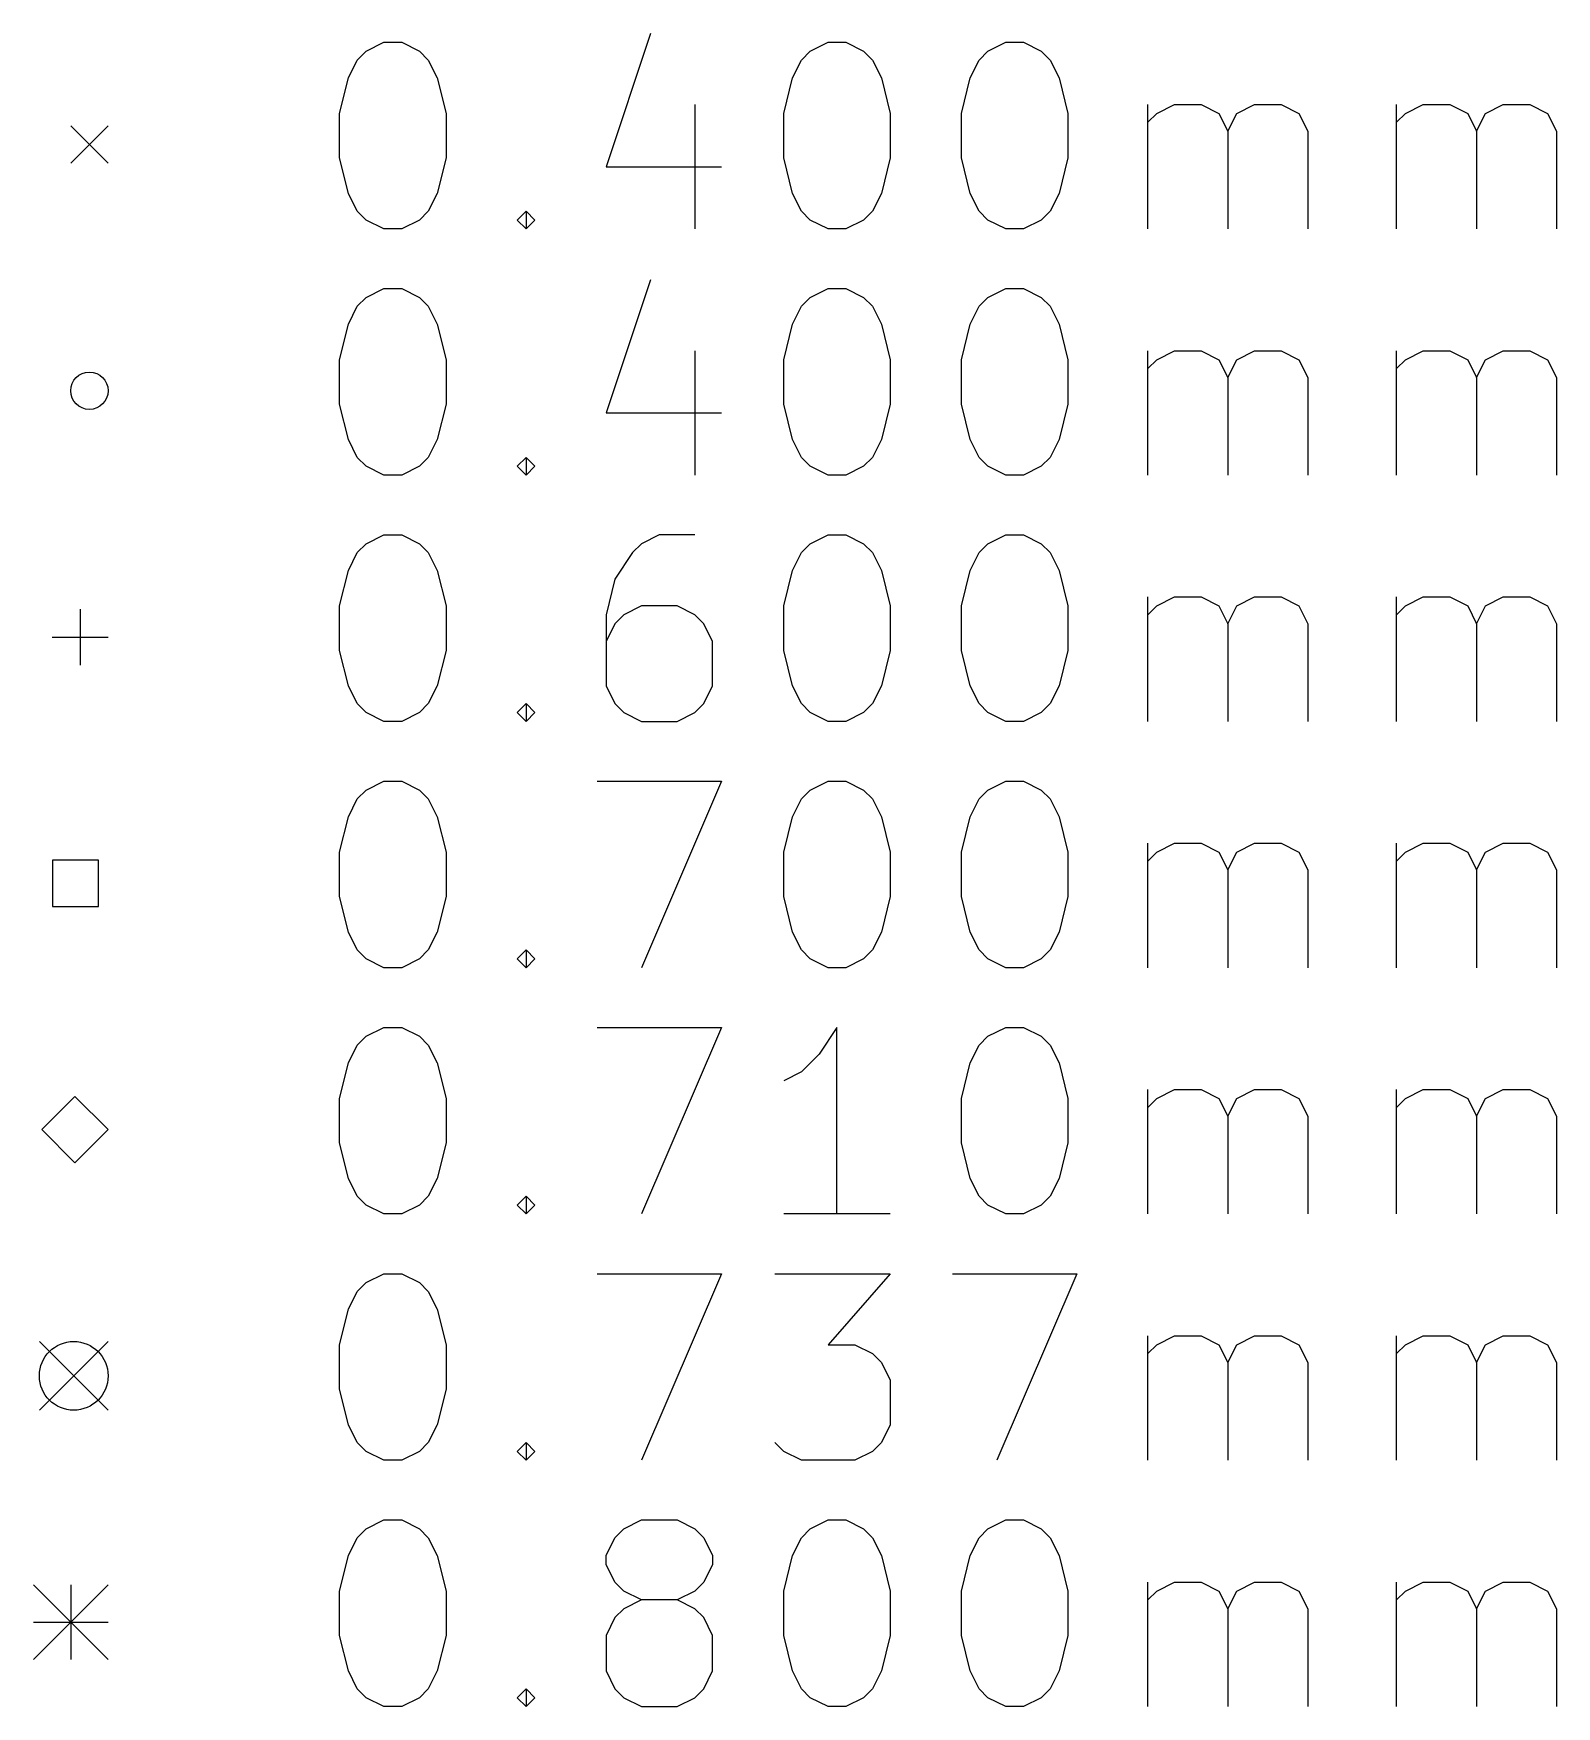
# Model space of a CAD drawing. Extents: x 8 to 295, y -192 to -55.
# Drawn here: x 9.15 to 25.48, y -172.75 to -154.81 of the extents above; entities that cross this region are included whole.
import ezdxf

# ---------------------------------------------------------------- set-up
doc = ezdxf.new("R2010")
doc.units = 0
doc.layers.add('BLACK', color=7, linetype='CONTINUOUS')

msp = doc.modelspace()

# ---------------------------------------------------------------- linework, layer by layer
at = {"layer": 'BLACK', "linetype": 'CONTINUOUS'}
for p, q in [((12.7167, -155), (12.9071, -154.905)), ((12.9071, -154.905), (13.0976, -154.905)), ((13.0976, -154.905), (13.2881, -155)), ((15.7643, -154.81), (15.2881, -156.238)), ((17.4786, -155), (17.669, -154.905)), ((17.669, -154.905), (17.8595, -154.905)), ((17.8595, -154.905), (18.05, -155)), ((19.3833, -155), (19.5738, -154.905)), ((19.5738, -154.905), (19.7643, -154.905)), ((19.7643, -154.905), (19.9548, -155)), ((12.5262, -155.286), (12.6214, -155.095)), ((12.6214, -155.095), (12.7167, -155)), ((13.2881, -155), (13.3833, -155.095)), ((13.3833, -155.095), (13.4786, -155.286)), ((17.2881, -155.286), (17.3833, -155.095)), ((17.3833, -155.095), (17.4786, -155)), ((18.05, -155), (18.1452, -155.095)), ((18.1452, -155.095), (18.2405, -155.286)), ((19.1929, -155.286), (19.2881, -155.095)), ((19.2881, -155.095), (19.3833, -155)), ((19.9548, -155), (20.05, -155.095)), ((20.05, -155.095), (20.1452, -155.286)), ((12.431, -155.667), (12.5262, -155.286)), ((13.4786, -155.286), (13.5738, -155.667)), ((17.1929, -155.667), (17.2881, -155.286)), ((18.2405, -155.286), (18.3357, -155.667)), ((19.0976, -155.667), (19.1929, -155.286)), ((20.1452, -155.286), (20.2405, -155.667)), ((12.431, -156.143), (12.431, -155.667)), ((13.5738, -155.667), (13.5738, -156.143)), ((16.2405, -155.571), (16.2405, -156.905)), ((17.1929, -156.143), (17.1929, -155.667)), ((18.3357, -155.667), (18.3357, -156.143)), ((19.0976, -156.143), (19.0976, -155.667)), ((20.2405, -155.667), (20.2405, -156.143)), ((21.0976, -156.905), (21.0976, -155.571)), ((21.0976, -155.762), (21.1929, -155.667)), ((21.1929, -155.667), (21.3833, -155.571)), ((21.3833, -155.571), (21.669, -155.571)), ((21.669, -155.571), (21.8595, -155.667)), ((21.8595, -155.667), (21.9548, -155.857)), ((21.9548, -155.857), (22.05, -155.667)), ((22.05, -155.667), (22.2405, -155.571)), ((22.2405, -155.571), (22.5262, -155.571)), ((22.5262, -155.571), (22.7167, -155.667)), ((22.7167, -155.667), (22.8119, -155.857)), ((23.7643, -156.905), (23.7643, -155.571)), ((23.7643, -155.762), (23.8595, -155.667)), ((23.8595, -155.667), (24.05, -155.571)), ((24.05, -155.571), (24.3357, -155.571)), ((24.3357, -155.571), (24.5262, -155.667)), ((24.5262, -155.667), (24.6214, -155.857)), ((24.6214, -155.857), (24.7167, -155.667)), ((24.7167, -155.667), (24.9071, -155.571)), ((24.9071, -155.571), (25.1929, -155.571)), ((25.1929, -155.571), (25.3833, -155.667)), ((25.3833, -155.667), (25.4786, -155.857)), ((9.55, -155.8), (9.95, -156.2)), ((9.95, -155.8), (9.55, -156.2)), ((21.9548, -155.857), (21.9548, -156.905)), ((22.8119, -155.857), (22.8119, -156.905)), ((24.6214, -155.857), (24.6214, -156.905)), ((25.4786, -155.857), (25.4786, -156.905)), ((12.5262, -156.524), (12.431, -156.143)), ((13.5738, -156.143), (13.4786, -156.524)), ((17.2881, -156.524), (17.1929, -156.143)), ((18.3357, -156.143), (18.2405, -156.524)), ((19.1929, -156.524), (19.0976, -156.143)), ((20.2405, -156.143), (20.1452, -156.524)), ((15.2881, -156.238), (16.5262, -156.238)), ((12.6214, -156.714), (12.5262, -156.524)), ((13.4786, -156.524), (13.3833, -156.714)), ((17.3833, -156.714), (17.2881, -156.524)), ((18.2405, -156.524), (18.1452, -156.714)), ((19.2881, -156.714), (19.1929, -156.524)), ((20.1452, -156.524), (20.05, -156.714)), ((12.7167, -156.81), (12.6214, -156.714)), ((13.3833, -156.714), (13.2881, -156.81)), ((14.3357, -156.81), (14.431, -156.714)), ((14.431, -156.714), (14.5262, -156.81)), ((14.431, -156.714), (14.431, -156.905)), ((17.4786, -156.81), (17.3833, -156.714)), ((18.1452, -156.714), (18.05, -156.81)), ((19.3833, -156.81), (19.2881, -156.714)), ((20.05, -156.714), (19.9548, -156.81)), ((12.9071, -156.905), (12.7167, -156.81)), ((13.0976, -156.905), (12.9071, -156.905)), ((13.2881, -156.81), (13.0976, -156.905)), ((14.431, -156.905), (14.3357, -156.81)), ((14.5262, -156.81), (14.431, -156.905)), ((17.669, -156.905), (17.4786, -156.81)), ((17.8595, -156.905), (17.669, -156.905)), ((18.05, -156.81), (17.8595, -156.905)), ((19.5738, -156.905), (19.3833, -156.81)), ((19.7643, -156.905), (19.5738, -156.905)), ((19.9548, -156.81), (19.7643, -156.905)), ((15.7643, -157.45), (15.2881, -158.878)), ((12.6214, -157.735), (12.7167, -157.64)), ((12.7167, -157.64), (12.9071, -157.545)), ((12.9071, -157.545), (13.0976, -157.545)), ((13.0976, -157.545), (13.2881, -157.64)), ((13.2881, -157.64), (13.3833, -157.735)), ((17.3833, -157.735), (17.4786, -157.64)), ((17.4786, -157.64), (17.669, -157.545)), ((17.669, -157.545), (17.8595, -157.545)), ((17.8595, -157.545), (18.05, -157.64)), ((18.05, -157.64), (18.1452, -157.735)), ((19.2881, -157.735), (19.3833, -157.64)), ((19.3833, -157.64), (19.5738, -157.545)), ((19.5738, -157.545), (19.7643, -157.545)), ((19.7643, -157.545), (19.9548, -157.64)), ((19.9548, -157.64), (20.05, -157.735)), ((12.5262, -157.926), (12.6214, -157.735)), ((13.3833, -157.735), (13.4786, -157.926)), ((17.2881, -157.926), (17.3833, -157.735)), ((18.1452, -157.735), (18.2405, -157.926)), ((19.1929, -157.926), (19.2881, -157.735)), ((20.05, -157.735), (20.1452, -157.926)), ((12.431, -158.307), (12.5262, -157.926)), ((13.4786, -157.926), (13.5738, -158.307)), ((17.1929, -158.307), (17.2881, -157.926)), ((18.2405, -157.926), (18.3357, -158.307)), ((19.0976, -158.307), (19.1929, -157.926)), ((20.1452, -157.926), (20.2405, -158.307)), ((12.431, -158.783), (12.431, -158.307)), ((13.5738, -158.307), (13.5738, -158.783)), ((16.2405, -158.211), (16.2405, -159.545)), ((17.1929, -158.783), (17.1929, -158.307)), ((18.3357, -158.307), (18.3357, -158.783)), ((19.0976, -158.783), (19.0976, -158.307)), ((20.2405, -158.307), (20.2405, -158.783)), ((21.0976, -159.545), (21.0976, -158.211)), ((21.0976, -158.402), (21.1929, -158.307)), ((21.1929, -158.307), (21.3833, -158.211)), ((21.3833, -158.211), (21.669, -158.211)), ((21.669, -158.211), (21.8595, -158.307)), ((21.8595, -158.307), (21.9548, -158.497)), ((21.9548, -158.497), (22.05, -158.307)), ((22.05, -158.307), (22.2405, -158.211)), ((22.2405, -158.211), (22.5262, -158.211)), ((22.5262, -158.211), (22.7167, -158.307)), ((22.7167, -158.307), (22.8119, -158.497)), ((23.7643, -159.545), (23.7643, -158.211)), ((23.7643, -158.402), (23.8595, -158.307)), ((23.8595, -158.307), (24.05, -158.211)), ((24.05, -158.211), (24.3357, -158.211)), ((24.3357, -158.211), (24.5262, -158.307)), ((24.5262, -158.307), (24.6214, -158.497)), ((24.6214, -158.497), (24.7167, -158.307)), ((24.7167, -158.307), (24.9071, -158.211)), ((24.9071, -158.211), (25.1929, -158.211)), ((25.1929, -158.211), (25.3833, -158.307)), ((25.3833, -158.307), (25.4786, -158.497)), ((21.9548, -158.497), (21.9548, -159.545)), ((22.8119, -158.497), (22.8119, -159.545)), ((24.6214, -158.497), (24.6214, -159.545)), ((25.4786, -158.497), (25.4786, -159.545)), ((12.5262, -159.164), (12.431, -158.783)), ((13.5738, -158.783), (13.4786, -159.164)), ((15.2881, -158.878), (16.5262, -158.878)), ((17.2881, -159.164), (17.1929, -158.783)), ((18.3357, -158.783), (18.2405, -159.164)), ((19.1929, -159.164), (19.0976, -158.783)), ((20.2405, -158.783), (20.1452, -159.164)), ((12.6214, -159.354), (12.5262, -159.164)), ((13.4786, -159.164), (13.3833, -159.354)), ((17.3833, -159.354), (17.2881, -159.164)), ((18.2405, -159.164), (18.1452, -159.354)), ((19.2881, -159.354), (19.1929, -159.164)), ((20.1452, -159.164), (20.05, -159.354)), ((12.7167, -159.45), (12.6214, -159.354)), ((13.3833, -159.354), (13.2881, -159.45)), ((14.3357, -159.45), (14.431, -159.354)), ((14.431, -159.354), (14.5262, -159.45)), ((14.431, -159.354), (14.431, -159.545)), ((17.4786, -159.45), (17.3833, -159.354)), ((18.1452, -159.354), (18.05, -159.45)), ((19.3833, -159.45), (19.2881, -159.354)), ((20.05, -159.354), (19.9548, -159.45)), ((12.9071, -159.545), (12.7167, -159.45)), ((13.0976, -159.545), (12.9071, -159.545)), ((13.2881, -159.45), (13.0976, -159.545)), ((14.431, -159.545), (14.3357, -159.45)), ((14.5262, -159.45), (14.431, -159.545)), ((17.669, -159.545), (17.4786, -159.45)), ((17.8595, -159.545), (17.669, -159.545)), ((18.05, -159.45), (17.8595, -159.545)), ((19.5738, -159.545), (19.3833, -159.45)), ((19.7643, -159.545), (19.5738, -159.545)), ((19.9548, -159.45), (19.7643, -159.545)), ((12.6214, -160.375), (12.7167, -160.28)), ((12.7167, -160.28), (12.9071, -160.185)), ((12.9071, -160.185), (13.0976, -160.185)), ((13.0976, -160.185), (13.2881, -160.28)), ((13.2881, -160.28), (13.3833, -160.375)), ((15.669, -160.28), (15.5738, -160.375)), ((15.8595, -160.185), (15.669, -160.28)), ((16.2405, -160.185), (15.8595, -160.185)), ((17.3833, -160.375), (17.4786, -160.28)), ((17.4786, -160.28), (17.669, -160.185)), ((17.669, -160.185), (17.8595, -160.185)), ((17.8595, -160.185), (18.05, -160.28)), ((18.05, -160.28), (18.1452, -160.375)), ((19.2881, -160.375), (19.3833, -160.28)), ((19.3833, -160.28), (19.5738, -160.185)), ((19.5738, -160.185), (19.7643, -160.185)), ((19.7643, -160.185), (19.9548, -160.28)), ((19.9548, -160.28), (20.05, -160.375)), ((12.5262, -160.566), (12.6214, -160.375)), ((13.3833, -160.375), (13.4786, -160.566)), ((15.5738, -160.375), (15.3833, -160.661)), ((17.2881, -160.566), (17.3833, -160.375)), ((18.1452, -160.375), (18.2405, -160.566)), ((19.1929, -160.566), (19.2881, -160.375)), ((20.05, -160.375), (20.1452, -160.566)), ((12.431, -160.947), (12.5262, -160.566)), ((13.4786, -160.566), (13.5738, -160.947)), ((15.3833, -160.661), (15.2881, -161.042)), ((17.1929, -160.947), (17.2881, -160.566)), ((18.2405, -160.566), (18.3357, -160.947)), ((19.0976, -160.947), (19.1929, -160.566)), ((20.1452, -160.566), (20.2405, -160.947)), ((21.0976, -162.185), (21.0976, -160.851)), ((21.1929, -160.947), (21.3833, -160.851)), ((21.3833, -160.851), (21.669, -160.851)), ((21.669, -160.851), (21.8595, -160.947)), ((22.05, -160.947), (22.2405, -160.851)), ((22.2405, -160.851), (22.5262, -160.851)), ((22.5262, -160.851), (22.7167, -160.947)), ((23.7643, -162.185), (23.7643, -160.851)), ((23.8595, -160.947), (24.05, -160.851)), ((24.05, -160.851), (24.3357, -160.851)), ((24.3357, -160.851), (24.5262, -160.947)), ((24.7167, -160.947), (24.9071, -160.851)), ((24.9071, -160.851), (25.1929, -160.851)), ((25.1929, -160.851), (25.3833, -160.947)), ((9.65, -160.98), (9.65, -161.58)), ((12.431, -161.423), (12.431, -160.947)), ((13.5738, -160.947), (13.5738, -161.423)), ((15.2881, -161.042), (15.2881, -161.804)), ((15.4786, -161.042), (15.3833, -161.137)), ((15.669, -160.947), (15.4786, -161.042)), ((16.05, -160.947), (15.669, -160.947)), ((16.2405, -161.042), (16.05, -160.947)), ((16.3357, -161.137), (16.2405, -161.042)), ((17.1929, -161.423), (17.1929, -160.947)), ((18.3357, -160.947), (18.3357, -161.423)), ((19.0976, -161.423), (19.0976, -160.947)), ((20.2405, -160.947), (20.2405, -161.423)), ((21.0976, -161.042), (21.1929, -160.947)), ((21.8595, -160.947), (21.9548, -161.137)), ((21.9548, -161.137), (22.05, -160.947)), ((22.7167, -160.947), (22.8119, -161.137)), ((23.7643, -161.042), (23.8595, -160.947)), ((24.5262, -160.947), (24.6214, -161.137)), ((24.6214, -161.137), (24.7167, -160.947)), ((25.3833, -160.947), (25.4786, -161.137)), ((15.3833, -161.137), (15.2881, -161.328)), ((16.431, -161.328), (16.3357, -161.137)), ((21.9548, -161.137), (21.9548, -162.185)), ((22.8119, -161.137), (22.8119, -162.185)), ((24.6214, -161.137), (24.6214, -162.185)), ((25.4786, -161.137), (25.4786, -162.185)), ((9.35, -161.28), (9.95, -161.28)), ((16.431, -161.804), (16.431, -161.328)), ((12.5262, -161.804), (12.431, -161.423)), ((13.5738, -161.423), (13.4786, -161.804)), ((17.2881, -161.804), (17.1929, -161.423)), ((18.3357, -161.423), (18.2405, -161.804)), ((19.1929, -161.804), (19.0976, -161.423)), ((20.2405, -161.423), (20.1452, -161.804)), ((12.6214, -161.994), (12.5262, -161.804)), ((13.4786, -161.804), (13.3833, -161.994)), ((15.2881, -161.804), (15.3833, -161.994)), ((16.3357, -161.994), (16.431, -161.804)), ((17.3833, -161.994), (17.2881, -161.804)), ((18.2405, -161.804), (18.1452, -161.994)), ((19.2881, -161.994), (19.1929, -161.804)), ((20.1452, -161.804), (20.05, -161.994)), ((12.7167, -162.09), (12.6214, -161.994)), ((12.9071, -162.185), (12.7167, -162.09)), ((13.2881, -162.09), (13.0976, -162.185)), ((13.3833, -161.994), (13.2881, -162.09)), ((14.3357, -162.09), (14.431, -161.994)), ((14.431, -162.185), (14.3357, -162.09)), ((14.431, -161.994), (14.5262, -162.09)), ((14.431, -161.994), (14.431, -162.185)), ((14.5262, -162.09), (14.431, -162.185)), ((15.3833, -161.994), (15.4786, -162.09)), ((15.4786, -162.09), (15.669, -162.185)), ((16.05, -162.185), (16.2405, -162.09)), ((16.2405, -162.09), (16.3357, -161.994)), ((17.4786, -162.09), (17.3833, -161.994)), ((17.669, -162.185), (17.4786, -162.09)), ((18.05, -162.09), (17.8595, -162.185)), ((18.1452, -161.994), (18.05, -162.09)), ((19.3833, -162.09), (19.2881, -161.994)), ((19.5738, -162.185), (19.3833, -162.09)), ((19.9548, -162.09), (19.7643, -162.185)), ((20.05, -161.994), (19.9548, -162.09)), ((13.0976, -162.185), (12.9071, -162.185)), ((15.669, -162.185), (16.05, -162.185)), ((17.8595, -162.185), (17.669, -162.185)), ((19.7643, -162.185), (19.5738, -162.185)), ((12.7167, -162.92), (12.9071, -162.825)), ((12.9071, -162.825), (13.0976, -162.825)), ((13.0976, -162.825), (13.2881, -162.92)), ((15.1929, -162.825), (16.5262, -162.825)), ((16.5262, -162.825), (15.669, -164.825)), ((17.4786, -162.92), (17.669, -162.825)), ((17.669, -162.825), (17.8595, -162.825)), ((17.8595, -162.825), (18.05, -162.92)), ((19.3833, -162.92), (19.5738, -162.825)), ((19.5738, -162.825), (19.7643, -162.825)), ((19.7643, -162.825), (19.9548, -162.92)), ((12.5262, -163.206), (12.6214, -163.015)), ((12.6214, -163.015), (12.7167, -162.92)), ((13.2881, -162.92), (13.3833, -163.015)), ((13.3833, -163.015), (13.4786, -163.206)), ((17.2881, -163.206), (17.3833, -163.015)), ((17.3833, -163.015), (17.4786, -162.92)), ((18.05, -162.92), (18.1452, -163.015)), ((18.1452, -163.015), (18.2405, -163.206)), ((19.1929, -163.206), (19.2881, -163.015)), ((19.2881, -163.015), (19.3833, -162.92)), ((19.9548, -162.92), (20.05, -163.015)), ((20.05, -163.015), (20.1452, -163.206)), ((12.431, -163.587), (12.5262, -163.206)), ((13.4786, -163.206), (13.5738, -163.587)), ((17.1929, -163.587), (17.2881, -163.206)), ((18.2405, -163.206), (18.3357, -163.587)), ((19.0976, -163.587), (19.1929, -163.206)), ((20.1452, -163.206), (20.2405, -163.587)), ((21.0976, -164.825), (21.0976, -163.491)), ((21.1929, -163.587), (21.3833, -163.491)), ((21.3833, -163.491), (21.669, -163.491)), ((21.669, -163.491), (21.8595, -163.587)), ((22.05, -163.587), (22.2405, -163.491)), ((22.2405, -163.491), (22.5262, -163.491)), ((22.5262, -163.491), (22.7167, -163.587)), ((23.7643, -164.825), (23.7643, -163.491)), ((23.8595, -163.587), (24.05, -163.491)), ((24.05, -163.491), (24.3357, -163.491)), ((24.3357, -163.491), (24.5262, -163.587)), ((24.7167, -163.587), (24.9071, -163.491)), ((24.9071, -163.491), (25.1929, -163.491)), ((25.1929, -163.491), (25.3833, -163.587)), ((9.8475, -163.673), (9.3525, -163.673)), ((9.3525, -163.673), (9.3525, -164.167)), ((9.8475, -164.167), (9.8475, -163.673)), ((12.431, -164.063), (12.431, -163.587)), ((13.5738, -163.587), (13.5738, -164.063)), ((17.1929, -164.063), (17.1929, -163.587)), ((18.3357, -163.587), (18.3357, -164.063)), ((19.0976, -164.063), (19.0976, -163.587)), ((20.2405, -163.587), (20.2405, -164.063)), ((21.0976, -163.682), (21.1929, -163.587)), ((21.8595, -163.587), (21.9548, -163.777)), ((21.9548, -163.777), (22.05, -163.587)), ((22.7167, -163.587), (22.8119, -163.777)), ((23.7643, -163.682), (23.8595, -163.587)), ((24.5262, -163.587), (24.6214, -163.777)), ((24.6214, -163.777), (24.7167, -163.587)), ((25.3833, -163.587), (25.4786, -163.777)), ((21.9548, -163.777), (21.9548, -164.825)), ((22.8119, -163.777), (22.8119, -164.825)), ((24.6214, -163.777), (24.6214, -164.825)), ((25.4786, -163.777), (25.4786, -164.825)), ((12.5262, -164.444), (12.431, -164.063)), ((13.5738, -164.063), (13.4786, -164.444)), ((17.2881, -164.444), (17.1929, -164.063)), ((18.3357, -164.063), (18.2405, -164.444)), ((19.1929, -164.444), (19.0976, -164.063)), ((20.2405, -164.063), (20.1452, -164.444)), ((9.3525, -164.167), (9.8475, -164.167)), ((12.6214, -164.634), (12.5262, -164.444)), ((13.4786, -164.444), (13.3833, -164.634)), ((17.3833, -164.634), (17.2881, -164.444)), ((18.2405, -164.444), (18.1452, -164.634)), ((19.2881, -164.634), (19.1929, -164.444)), ((20.1452, -164.444), (20.05, -164.634)), ((12.7167, -164.73), (12.6214, -164.634)), ((13.3833, -164.634), (13.2881, -164.73)), ((14.3357, -164.73), (14.431, -164.634)), ((14.431, -164.634), (14.5262, -164.73)), ((14.431, -164.634), (14.431, -164.825)), ((17.4786, -164.73), (17.3833, -164.634)), ((18.1452, -164.634), (18.05, -164.73)), ((19.3833, -164.73), (19.2881, -164.634)), ((20.05, -164.634), (19.9548, -164.73)), ((12.9071, -164.825), (12.7167, -164.73)), ((13.2881, -164.73), (13.0976, -164.825)), ((14.431, -164.825), (14.3357, -164.73)), ((14.5262, -164.73), (14.431, -164.825)), ((17.669, -164.825), (17.4786, -164.73)), ((18.05, -164.73), (17.8595, -164.825)), ((19.5738, -164.825), (19.3833, -164.73)), ((19.9548, -164.73), (19.7643, -164.825)), ((13.0976, -164.825), (12.9071, -164.825)), ((17.8595, -164.825), (17.669, -164.825)), ((19.7643, -164.825), (19.5738, -164.825)), ((12.7167, -165.56), (12.9071, -165.465)), ((12.9071, -165.465), (13.0976, -165.465)), ((13.0976, -165.465), (13.2881, -165.56)), ((15.1929, -165.465), (16.5262, -165.465)), ((16.5262, -165.465), (15.669, -167.465)), ((17.7643, -165.465), (17.5738, -165.75)), ((17.7643, -167.465), (17.7643, -165.465)), ((19.3833, -165.56), (19.5738, -165.465)), ((19.5738, -165.465), (19.7643, -165.465)), ((19.7643, -165.465), (19.9548, -165.56)), ((12.5262, -165.846), (12.6214, -165.655)), ((12.6214, -165.655), (12.7167, -165.56)), ((13.2881, -165.56), (13.3833, -165.655)), ((13.3833, -165.655), (13.4786, -165.846)), ((19.1929, -165.846), (19.2881, -165.655)), ((19.2881, -165.655), (19.3833, -165.56)), ((19.9548, -165.56), (20.05, -165.655)), ((20.05, -165.655), (20.1452, -165.846)), ((12.431, -166.227), (12.5262, -165.846)), ((13.4786, -165.846), (13.5738, -166.227)), ((17.5738, -165.75), (17.3833, -165.941)), ((19.0976, -166.227), (19.1929, -165.846)), ((20.1452, -165.846), (20.2405, -166.227)), ((17.3833, -165.941), (17.1929, -166.036)), ((9.595, -166.205), (9.24, -166.56)), ((9.95, -166.56), (9.595, -166.205)), ((12.431, -166.703), (12.431, -166.227)), ((13.5738, -166.227), (13.5738, -166.703)), ((19.0976, -166.703), (19.0976, -166.227)), ((20.2405, -166.227), (20.2405, -166.703)), ((21.0976, -167.465), (21.0976, -166.131)), ((21.0976, -166.322), (21.1929, -166.227)), ((21.1929, -166.227), (21.3833, -166.131)), ((21.3833, -166.131), (21.669, -166.131)), ((21.669, -166.131), (21.8595, -166.227)), ((21.8595, -166.227), (21.9548, -166.417)), ((21.9548, -166.417), (22.05, -166.227)), ((22.05, -166.227), (22.2405, -166.131)), ((22.2405, -166.131), (22.5262, -166.131)), ((22.5262, -166.131), (22.7167, -166.227)), ((22.7167, -166.227), (22.8119, -166.417)), ((23.7643, -167.465), (23.7643, -166.131)), ((23.7643, -166.322), (23.8595, -166.227)), ((23.8595, -166.227), (24.05, -166.131)), ((24.05, -166.131), (24.3357, -166.131)), ((24.3357, -166.131), (24.5262, -166.227)), ((24.5262, -166.227), (24.6214, -166.417)), ((24.6214, -166.417), (24.7167, -166.227)), ((24.7167, -166.227), (24.9071, -166.131)), ((24.9071, -166.131), (25.1929, -166.131)), ((25.1929, -166.131), (25.3833, -166.227)), ((25.3833, -166.227), (25.4786, -166.417)), ((21.9548, -166.417), (21.9548, -167.465)), ((22.8119, -166.417), (22.8119, -167.465)), ((24.6214, -166.417), (24.6214, -167.465)), ((25.4786, -166.417), (25.4786, -167.465)), ((9.24, -166.56), (9.595, -166.915)), ((9.595, -166.915), (9.95, -166.56)), ((12.5262, -167.084), (12.431, -166.703)), ((13.5738, -166.703), (13.4786, -167.084)), ((19.1929, -167.084), (19.0976, -166.703)), ((20.2405, -166.703), (20.1452, -167.084)), ((12.6214, -167.274), (12.5262, -167.084)), ((13.4786, -167.084), (13.3833, -167.274)), ((19.2881, -167.274), (19.1929, -167.084)), ((20.1452, -167.084), (20.05, -167.274)), ((12.7167, -167.37), (12.6214, -167.274)), ((13.3833, -167.274), (13.2881, -167.37)), ((14.3357, -167.37), (14.431, -167.274)), ((14.431, -167.274), (14.5262, -167.37)), ((14.431, -167.274), (14.431, -167.465)), ((19.3833, -167.37), (19.2881, -167.274)), ((20.05, -167.274), (19.9548, -167.37)), ((12.9071, -167.465), (12.7167, -167.37)), ((13.0976, -167.465), (12.9071, -167.465)), ((13.2881, -167.37), (13.0976, -167.465)), ((14.431, -167.465), (14.3357, -167.37)), ((14.5262, -167.37), (14.431, -167.465)), ((18.3357, -167.465), (17.1929, -167.465)), ((19.5738, -167.465), (19.3833, -167.37)), ((19.7643, -167.465), (19.5738, -167.465)), ((19.9548, -167.37), (19.7643, -167.465)), ((12.6214, -168.295), (12.7167, -168.2)), ((12.7167, -168.2), (12.9071, -168.105)), ((12.9071, -168.105), (13.0976, -168.105)), ((13.0976, -168.105), (13.2881, -168.2)), ((13.2881, -168.2), (13.3833, -168.295)), ((15.1929, -168.105), (16.5262, -168.105)), ((16.5262, -168.105), (15.669, -170.105)), ((17.0976, -168.105), (18.3357, -168.105)), ((18.3357, -168.105), (17.669, -168.867)), ((19.0024, -168.105), (20.3357, -168.105)), ((20.3357, -168.105), (19.4786, -170.105)), ((12.5262, -168.486), (12.6214, -168.295)), ((13.3833, -168.295), (13.4786, -168.486)), ((12.431, -168.867), (12.5262, -168.486)), ((13.4786, -168.486), (13.5738, -168.867)), ((9.2134, -168.832), (9.95, -169.568)), ((9.95, -168.832), (9.2134, -169.568)), ((12.431, -169.343), (12.431, -168.867)), ((13.5738, -168.867), (13.5738, -169.343)), ((17.669, -168.867), (17.9548, -168.867)), ((17.9548, -168.867), (18.1452, -168.962)), ((21.0976, -170.105), (21.0976, -168.771)), ((21.0976, -168.962), (21.1929, -168.867)), ((21.1929, -168.867), (21.3833, -168.771)), ((21.3833, -168.771), (21.669, -168.771)), ((21.669, -168.771), (21.8595, -168.867)), ((21.8595, -168.867), (21.9548, -169.057)), ((21.9548, -169.057), (22.05, -168.867)), ((22.05, -168.867), (22.2405, -168.771)), ((22.2405, -168.771), (22.5262, -168.771)), ((22.5262, -168.771), (22.7167, -168.867)), ((22.7167, -168.867), (22.8119, -169.057)), ((23.7643, -170.105), (23.7643, -168.771)), ((23.7643, -168.962), (23.8595, -168.867)), ((23.8595, -168.867), (24.05, -168.771)), ((24.05, -168.771), (24.3357, -168.771)), ((24.3357, -168.771), (24.5262, -168.867)), ((24.5262, -168.867), (24.6214, -169.057)), ((24.6214, -169.057), (24.7167, -168.867)), ((24.7167, -168.867), (24.9071, -168.771)), ((24.9071, -168.771), (25.1929, -168.771)), ((25.1929, -168.771), (25.3833, -168.867)), ((25.3833, -168.867), (25.4786, -169.057)), ((18.1452, -168.962), (18.2405, -169.057)), ((18.2405, -169.057), (18.3357, -169.248)), ((21.9548, -169.057), (21.9548, -170.105)), ((22.8119, -169.057), (22.8119, -170.105)), ((24.6214, -169.057), (24.6214, -170.105)), ((25.4786, -169.057), (25.4786, -170.105)), ((18.3357, -169.248), (18.3357, -169.724)), ((12.5262, -169.724), (12.431, -169.343)), ((13.5738, -169.343), (13.4786, -169.724)), ((12.6214, -169.914), (12.5262, -169.724)), ((13.4786, -169.724), (13.3833, -169.914)), ((18.3357, -169.724), (18.2405, -169.914)), ((12.7167, -170.01), (12.6214, -169.914)), ((12.9071, -170.105), (12.7167, -170.01)), ((13.2881, -170.01), (13.0976, -170.105)), ((13.3833, -169.914), (13.2881, -170.01)), ((14.3357, -170.01), (14.431, -169.914)), ((14.431, -170.105), (14.3357, -170.01)), ((14.431, -169.914), (14.5262, -170.01)), ((14.431, -169.914), (14.431, -170.105)), ((14.5262, -170.01), (14.431, -170.105)), ((17.1929, -170.01), (17.0976, -169.914)), ((17.3833, -170.105), (17.1929, -170.01)), ((18.1452, -170.01), (17.9548, -170.105)), ((18.2405, -169.914), (18.1452, -170.01)), ((13.0976, -170.105), (12.9071, -170.105)), ((17.9548, -170.105), (17.3833, -170.105)), ((12.6214, -170.935), (12.7167, -170.84)), ((12.7167, -170.84), (12.9071, -170.745)), ((12.9071, -170.745), (13.0976, -170.745)), ((13.0976, -170.745), (13.2881, -170.84)), ((13.2881, -170.84), (13.3833, -170.935)), ((15.3833, -170.935), (15.4786, -170.84)), ((15.4786, -170.84), (15.669, -170.745)), ((15.669, -170.745), (16.05, -170.745)), ((16.05, -170.745), (16.2405, -170.84)), ((16.2405, -170.84), (16.3357, -170.935)), ((17.3833, -170.935), (17.4786, -170.84)), ((17.4786, -170.84), (17.669, -170.745)), ((17.669, -170.745), (17.8595, -170.745)), ((17.8595, -170.745), (18.05, -170.84)), ((18.05, -170.84), (18.1452, -170.935)), ((19.2881, -170.935), (19.3833, -170.84)), ((19.3833, -170.84), (19.5738, -170.745)), ((19.5738, -170.745), (19.7643, -170.745)), ((19.7643, -170.745), (19.9548, -170.84)), ((19.9548, -170.84), (20.05, -170.935)), ((12.5262, -171.126), (12.6214, -170.935)), ((13.3833, -170.935), (13.4786, -171.126)), ((15.2881, -171.126), (15.3833, -170.935)), ((16.3357, -170.935), (16.431, -171.126)), ((17.2881, -171.126), (17.3833, -170.935)), ((18.1452, -170.935), (18.2405, -171.126)), ((19.1929, -171.126), (19.2881, -170.935)), ((20.05, -170.935), (20.1452, -171.126)), ((12.431, -171.507), (12.5262, -171.126)), ((13.4786, -171.126), (13.5738, -171.507)), ((15.2881, -171.221), (15.2881, -171.126)), ((15.3833, -171.411), (15.2881, -171.221)), ((16.431, -171.221), (16.3357, -171.411)), ((16.431, -171.126), (16.431, -171.221)), ((17.1929, -171.507), (17.2881, -171.126)), ((18.2405, -171.126), (18.3357, -171.507)), ((19.0976, -171.507), (19.1929, -171.126)), ((20.1452, -171.126), (20.2405, -171.507)), ((9.15, -171.44), (9.95, -172.24)), ((9.95, -171.44), (9.15, -172.24)), ((9.55, -171.44), (9.55, -172.24)), ((15.4786, -171.507), (15.3833, -171.411)), ((16.3357, -171.411), (16.2405, -171.507)), ((21.0976, -172.745), (21.0976, -171.411)), ((21.1929, -171.507), (21.3833, -171.411)), ((21.3833, -171.411), (21.669, -171.411)), ((21.669, -171.411), (21.8595, -171.507)), ((22.05, -171.507), (22.2405, -171.411)), ((22.2405, -171.411), (22.5262, -171.411)), ((22.5262, -171.411), (22.7167, -171.507)), ((23.7643, -172.745), (23.7643, -171.411)), ((23.8595, -171.507), (24.05, -171.411)), ((24.05, -171.411), (24.3357, -171.411)), ((24.3357, -171.411), (24.5262, -171.507)), ((24.7167, -171.507), (24.9071, -171.411)), ((24.9071, -171.411), (25.1929, -171.411)), ((25.1929, -171.411), (25.3833, -171.507)), ((12.431, -171.983), (12.431, -171.507)), ((13.5738, -171.507), (13.5738, -171.983)), ((15.669, -171.602), (15.4786, -171.507)), ((15.669, -171.602), (15.4786, -171.697)), ((16.05, -171.602), (15.669, -171.602)), ((16.2405, -171.507), (16.05, -171.602)), ((16.2405, -171.697), (16.05, -171.602)), ((17.1929, -171.983), (17.1929, -171.507)), ((18.3357, -171.507), (18.3357, -171.983)), ((19.0976, -171.983), (19.0976, -171.507)), ((20.2405, -171.507), (20.2405, -171.983)), ((21.0976, -171.602), (21.1929, -171.507)), ((21.8595, -171.507), (21.9548, -171.697)), ((21.9548, -171.697), (22.05, -171.507)), ((22.7167, -171.507), (22.8119, -171.697)), ((23.7643, -171.602), (23.8595, -171.507)), ((24.5262, -171.507), (24.6214, -171.697)), ((24.6214, -171.697), (24.7167, -171.507)), ((25.3833, -171.507), (25.4786, -171.697)), ((15.3833, -171.792), (15.2881, -171.983)), ((15.4786, -171.697), (15.3833, -171.792)), ((16.3357, -171.792), (16.2405, -171.697)), ((16.431, -171.983), (16.3357, -171.792)), ((21.9548, -171.697), (21.9548, -172.745)), ((22.8119, -171.697), (22.8119, -172.745)), ((24.6214, -171.697), (24.6214, -172.745)), ((25.4786, -171.697), (25.4786, -172.745)), ((9.15, -171.84), (9.95, -171.84)), ((12.5262, -172.364), (12.431, -171.983)), ((13.5738, -171.983), (13.4786, -172.364)), ((15.2881, -171.983), (15.2881, -172.364)), ((16.431, -172.364), (16.431, -171.983)), ((17.2881, -172.364), (17.1929, -171.983)), ((18.3357, -171.983), (18.2405, -172.364)), ((19.1929, -172.364), (19.0976, -171.983)), ((20.2405, -171.983), (20.1452, -172.364)), ((12.6214, -172.554), (12.5262, -172.364)), ((13.4786, -172.364), (13.3833, -172.554)), ((15.2881, -172.364), (15.3833, -172.554)), ((16.3357, -172.554), (16.431, -172.364)), ((17.3833, -172.554), (17.2881, -172.364)), ((18.2405, -172.364), (18.1452, -172.554)), ((19.2881, -172.554), (19.1929, -172.364)), ((20.1452, -172.364), (20.05, -172.554)), ((12.7167, -172.65), (12.6214, -172.554)), ((12.9071, -172.745), (12.7167, -172.65)), ((13.2881, -172.65), (13.0976, -172.745)), ((13.3833, -172.554), (13.2881, -172.65)), ((14.3357, -172.65), (14.431, -172.554)), ((14.431, -172.745), (14.3357, -172.65)), ((14.431, -172.554), (14.5262, -172.65)), ((14.431, -172.554), (14.431, -172.745)), ((14.5262, -172.65), (14.431, -172.745)), ((15.3833, -172.554), (15.4786, -172.65)), ((15.4786, -172.65), (15.669, -172.745)), ((16.05, -172.745), (16.2405, -172.65)), ((16.2405, -172.65), (16.3357, -172.554)), ((17.4786, -172.65), (17.3833, -172.554)), ((17.669, -172.745), (17.4786, -172.65)), ((18.05, -172.65), (17.8595, -172.745)), ((18.1452, -172.554), (18.05, -172.65)), ((19.3833, -172.65), (19.2881, -172.554)), ((19.5738, -172.745), (19.3833, -172.65)), ((19.9548, -172.65), (19.7643, -172.745)), ((20.05, -172.554), (19.9548, -172.65)), ((13.0976, -172.745), (12.9071, -172.745)), ((15.669, -172.745), (16.05, -172.745)), ((17.8595, -172.745), (17.669, -172.745)), ((19.7643, -172.745), (19.5738, -172.745))]:
    msp.add_line(p, q, dxfattribs=at)
at = {"layer": 'BLACK'}
for centre, radius in [((9.75, -158.64), 0.2), ((9.5817, -169.2), 0.3683)]:
    msp.add_circle(centre, radius, dxfattribs=at)

doc.saveas('drawing.dxf')
